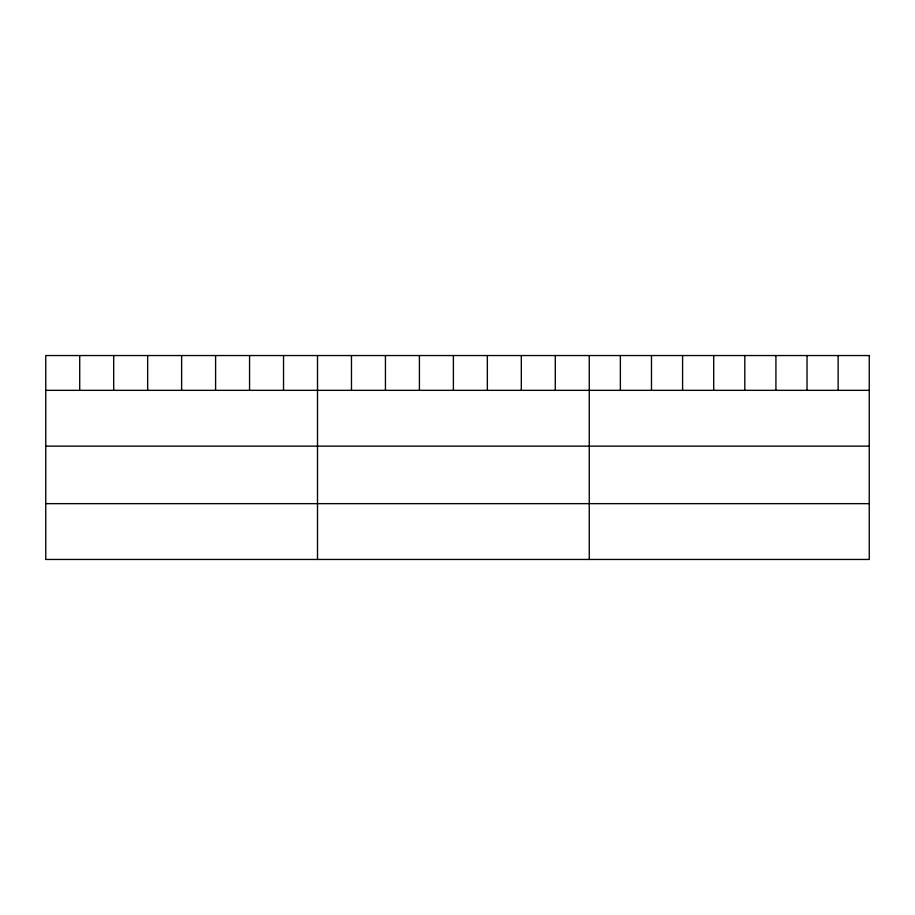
<?xml version="1.0" encoding="UTF-8"?>
<svg xmlns="http://www.w3.org/2000/svg" width="915" height="915" viewBox="0 0 915 915"><rect width="100%" height="100%" fill="white"/><g stroke="black" fill="none" stroke-linecap="round" stroke-linejoin="round"><path stroke-width="1.37" d="M45.75 390.339L869.25 390.339M45.75 446.143L869.25 446.143M45.75 503.65L869.25 503.65M838.14 355.546L838.14 390.339M807.03 355.546L807.03 390.339M775.92 355.546L775.92 390.339M744.81 355.546L744.81 390.339M713.7 355.546L713.7 390.339M682.59 355.546L682.59 390.339M651.48 355.546L651.48 390.339M620.37 355.546L620.37 390.339M589.26 355.546L589.26 559.454M555.291 355.546L555.291 390.339M521.321 355.546L521.321 390.339M487.352 355.546L487.352 390.339M453.382 355.546L453.382 390.339M419.413 355.546L419.413 390.339M385.444 355.546L385.444 390.339M351.474 355.546L351.474 390.339M317.505 355.546L317.505 559.454M283.536 355.546L283.536 390.339M249.566 355.546L249.566 390.339M215.597 355.546L215.597 390.339M181.628 355.546L181.628 390.339M147.658 355.546L147.658 390.339M113.689 355.546L113.689 390.339M79.719 355.546L79.719 390.339M869.25 355.546L45.75 355.546L45.75 559.454L869.25 559.454L869.25 355.546"/></g></svg>
